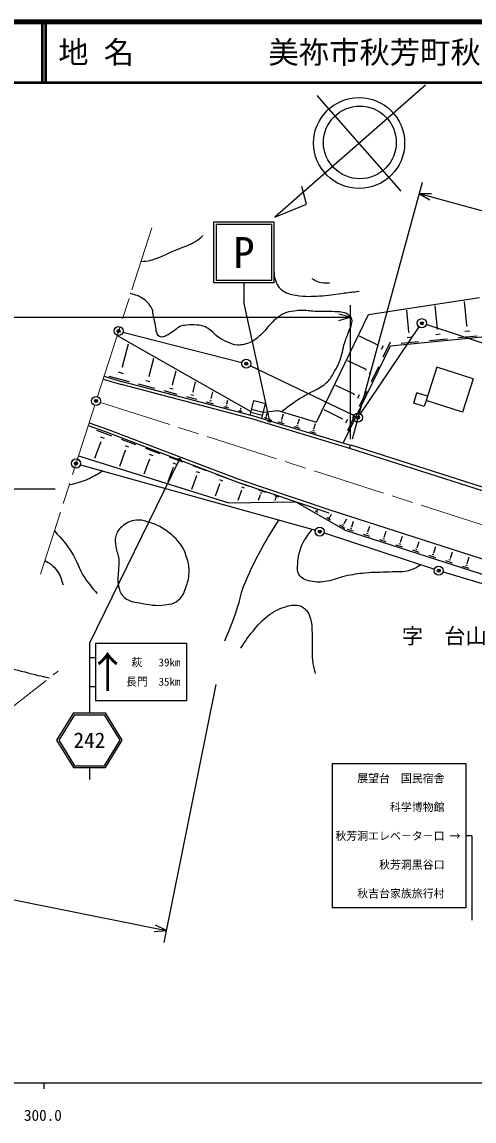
# Model space of a CAD drawing. Units: millimetres, scale not verified. Extents: x 40000 to 680000, y 20000 to 380000.
# Drawn here: x 364400 to 438912, y 198715 to 380000 of the extents above; entities that cross this region are included whole.
import ezdxf
from ezdxf.enums import TextEntityAlignment as Align

# ---------------------------------------------------------------- set-up
doc = ezdxf.new("R2010")
doc.units = ezdxf.units.MM
doc.header["$LTSCALE"] = 1000
doc.header["$PDMODE"] = 32
doc.header["$PDSIZE"] = 500
doc.linetypes.add('CHAIN', pattern=[18.5, 12, -1.5, 3.5, -1.5])
for name, color, linetype, lineweight in [('M-BGD', 7, 'Continuous', 25), ('M-BMK', 2, 'CHAIN', 13), ('M-BMK-ROW', 30, 'Continuous', 25), ('M-BMK-SRVR', 3, 'Continuous', 25), ('M-STR-STRC', 7, 'Continuous', 25), ('M-TTL', 2, 'Continuous', 140), ('M-TTL-BAND', 7, 'Continuous', 25), ('M-TTL-LINE', 7, 'Continuous', 50)]:
    doc.layers.add(name, color=color, linetype=linetype, lineweight=lineweight)
doc.layers.add('M-OTRS', color=6, linetype='Continuous')
doc.layers.add('M-TTL-TXT', color=7, linetype='Continuous')
doc.styles.add('ＭＳ ゴシック', font='')
doc.styles.get('ＭＳ ゴシック').set_extended_font_data('MS Gothic')

msp = doc.modelspace()

# ---------------------------------------------------------------- linework, layer by layer
at = {"layer": 'M-BGD'}
for p, q in [((430906, 369555), (406063, 347790)), ((426919, 352102), (413081, 367898)), ((418860, 311234), (430432, 353578)), ((411293, 349971), (410539, 352875)), ((406063, 347790), (411293, 349971)), ((506963, 330590), (429905, 351649)), ((431905, 351639), (429905, 351649)), ((429905, 351649), (431632, 350640)), ((421525, 331759), (439821, 334532)), ((437719, 329952), (437334, 333903)), ((412925, 313977), (421525, 331759)), ((418558, 331282), (416626, 331800)), ((418558, 311176), (418558, 333282)), ((428189, 328870), (427838, 332463)), ((432891, 329404), (432523, 333173)), ((292506, 331282), (418558, 331282)), ((416626, 330765), (418558, 331282)), ((425132, 326584), (465305, 330502)), ((437622, 329942), (437817, 329961)), ((380075, 328264), (402139, 315724)), ((423079, 326702), (420063, 328161)), ((428099, 328862), (428278, 328879)), ((432604, 328470), (433352, 328543)), ((432797, 329395), (432984, 329413)), ((436343, 327929), (439461, 328233)), ((437421, 328978), (438200, 329054)), ((380945, 323159), (381945, 326923)), ((417371, 310537), (425132, 326584)), ((423041, 326625), (423116, 326780)), ((423672, 326034), (423971, 326653)), ((423965, 324746), (425163, 327222)), ((426923, 327010), (429790, 327290)), ((427914, 327975), (428631, 328045)), ((431570, 327463), (434561, 327755)), ((385346, 321583), (386133, 324543)), ((380840, 323187), (381049, 323132)), ((421119, 322651), (418103, 324110)), ((421082, 322574), (421157, 322729)), ((422006, 320695), (423203, 323171)), ((432782, 323044), (431018, 317545)), ((438773, 321123), (432782, 323044)), ((377769, 321078), (380819, 320183)), ((377910, 321557), (380953, 320665)), ((378737, 321596), (382084, 320706)), ((380259, 322266), (381096, 322044)), ((385261, 321605), (385431, 321560)), ((389207, 320199), (389806, 322455)), ((421712, 321983), (422012, 322602)), ((438773, 321123), (437009, 315623)), ((403101, 314347), (380819, 320183)), ((403237, 314829), (380953, 320665)), ((383556, 320315), (386270, 319593)), ((384790, 320859), (385469, 320678)), ((387783, 319191), (389942, 318617)), ((388765, 319623), (389304, 319480)), ((389139, 320217), (389274, 320181)), ((392594, 318986), (393029, 320624)), ((419160, 318600), (416144, 320059)), ((420047, 316644), (421244, 319120)), ((391491, 318205), (393163, 317761)), ((392252, 318540), (392669, 318429)), ((392542, 319000), (392646, 318972)), ((394744, 317340), (395989, 317009)), ((395310, 317590), (395621, 317507)), ((395526, 317932), (395604, 317911)), ((395565, 317921), (395856, 319017)), ((398172, 316988), (398336, 317607)), ((401990, 315155), (402623, 317574)), ((402623, 317574), (404558, 317067)), ((419123, 318523), (419197, 318678)), ((419753, 317932), (420052, 318551)), ((428967, 317143), (429515, 318850)), ((431257, 318291), (429515, 318850)), ((431018, 317545), (430710, 316584)), ((437009, 315623), (431018, 317545)), ((397598, 316582), (398468, 316350)), ((397994, 316756), (398211, 316698)), ((398144, 316995), (398199, 316980)), ((400102, 315916), (400642, 315772)), ((400348, 316024), (400483, 315988)), ((400441, 316173), (400475, 316164)), ((400458, 316168), (400512, 316371)), ((402117, 315639), (404051, 315132)), ((402243, 316123), (404178, 315616)), ((403918, 314622), (404558, 317067)), ((404178, 315616), (406599, 315898)), ((404683, 315022), (404816, 315460)), ((406599, 315898), (412925, 313977)), ((417201, 314549), (414185, 316008)), ((430710, 316584), (428967, 317143)), ((375466, 313897), (378467, 312851)), ((403101, 314347), (418413, 309698)), ((403237, 314829), (418558, 310176)), ((404297, 314768), (404863, 314596)), ((404561, 314874), (404703, 314831)), ((404666, 315027), (404701, 315017)), ((406600, 314069), (407556, 313778)), ((407046, 314247), (407285, 314174)), ((407222, 314507), (407282, 314489)), ((407252, 314498), (407514, 315359)), ((409854, 313708), (409914, 313690)), ((409884, 313699), (410145, 314560)), ((412515, 312900), (412777, 313761)), ((417163, 314472), (417238, 314627)), ((417794, 313881), (418093, 314499)), ((418087, 312593), (419285, 315069)), ((375301, 313425), (378295, 312381)), ((376691, 312650), (379131, 311755)), ((378295, 312381), (399816, 304164)), ((378467, 312851), (399986, 304635)), ((409231, 313270), (410188, 312979)), ((409677, 313448), (409916, 313375)), ((411862, 312471), (412819, 312180)), ((412308, 312649), (412548, 312576)), ((412485, 312909), (412545, 312891)), ((377374, 310739), (376361, 307973)), ((377298, 310766), (377451, 310711)), ((377338, 311582), (377948, 311359)), ((380754, 311160), (383129, 310290)), ((381384, 310122), (381977, 309904)), ((418413, 309698), (418596, 310269)), ((418596, 310269), (473549, 292641)), ((373711, 308427), (398492, 300696)), ((381419, 309301), (380461, 306685)), ((381345, 309328), (381494, 309273)), ((384753, 309695), (387063, 308848)), ((385365, 308684), (385943, 308473)), ((388687, 308253), (390934, 307430)), ((418413, 309698), (473366, 292069)), ((385400, 307886), (384487, 305396)), ((385328, 307912), (385472, 307859)), ((389317, 306493), (388466, 304172)), ((389246, 306519), (389387, 306468)), ((389283, 307270), (389844, 307064)), ((392559, 306834), (394743, 306033)), ((393171, 305123), (392356, 302900)), ((393102, 305148), (393239, 305098)), ((393138, 305879), (393684, 305678)), ((396369, 305438), (398491, 304660)), ((399986, 304635), (415145, 299509)), ((343882, 302981), (369882, 302981)), ((396963, 303775), (396227, 301766)), ((396897, 303799), (397030, 303751)), ((396931, 304509), (397462, 304315)), ((399816, 304164), (414984, 299036)), ((400117, 304064), (401861, 303425)), ((400579, 303301), (401015, 303141)), ((403341, 302882), (404483, 302464)), ((400606, 302698), (400003, 301053)), ((400551, 302718), (400660, 302678)), ((403661, 301988), (403325, 301073)), ((403625, 302001), (403697, 301975)), ((403644, 302383), (403929, 302278)), ((406019, 301901), (406661, 301666)), ((406199, 301398), (406086, 301090)), ((406179, 301406), (406219, 301391)), ((406189, 301620), (406350, 301561)), ((398492, 300696), (409541, 300876)), ((409541, 300876), (417672, 296168)), ((413154, 299073), (412756, 299304)), ((413074, 299279), (412974, 299337)), ((413105, 299420), (413081, 299435)), ((413093, 299427), (413139, 299507)), ((415145, 299509), (470279, 281822)), ((415271, 297847), (414632, 298218)), ((415143, 298178), (414983, 298271)), ((415194, 298405), (415154, 298428)), ((415174, 298416), (415400, 298806)), ((417506, 297283), (417933, 298022)), ((418748, 296748), (419045, 297671)), ((417645, 296473), (416734, 297000)), ((417461, 296944), (417234, 297076)), ((417534, 297267), (417477, 297300)), ((417672, 296168), (447759, 286489)), ((419056, 295986), (418053, 296308)), ((418777, 296407), (418526, 296488)), ((418780, 296738), (418717, 296759)), ((421453, 295551), (421199, 295633)), ((421456, 295887), (421392, 295907)), ((421424, 295897), (421727, 296840)), ((424114, 295041), (424424, 296004)), ((421736, 295123), (420719, 295451)), ((424431, 294256), (423399, 294588)), ((424144, 294690), (423886, 294773)), ((424147, 295031), (424082, 295052)), ((427141, 293385), (426094, 293721)), ((426849, 293825), (426588, 293909)), ((426852, 294170), (426787, 294192)), ((426819, 294181), (427136, 295164)), ((429539, 293316), (429862, 294320)), ((429865, 292508), (428804, 292850)), ((429569, 292955), (429304, 293040)), ((429572, 293305), (429506, 293327)), ((432604, 291627), (431528, 291973)), ((432304, 292080), (432035, 292166)), ((432307, 292435), (432240, 292457)), ((432274, 292446), (432603, 293471)), ((435023, 291571), (435359, 292617)), ((435358, 290741), (434267, 291092)), ((435054, 291200), (434781, 291288)), ((435057, 291560), (434989, 291582)), ((438127, 289851), (437021, 290206)), ((437819, 290316), (437542, 290405)), ((437822, 290681), (437753, 290703)), ((437787, 290692), (438131, 291759)), ((396374, 270700), (387804, 228156)), ((281137, 251682), (388199, 230117)), ((388199, 230117), (386408, 231006)), ((386203, 229991), (388199, 230117))]:
    msp.add_line(p, q, dxfattribs=at)
for centre, radius in [((419972, 360032), 7500), ((420097, 360129), 6000)]:
    msp.add_circle(centre, radius, dxfattribs=at)
for points, knots in [([(384002, 340505), (384435, 340525), (385264, 340562), (386020, 340816), (387669, 341368), (388526, 341856), (390123, 342543), (391241, 343024), (391969, 343111), (392974, 343796), (393490, 344147), (393699, 344296), (394226, 344789)], [0, 0, 0, 0, 1, 1, 1, 2, 2, 2, 3, 3, 3, 4, 4, 4, 4]), ([(405936, 338964), (405935, 338231), (405970, 337872), (406224, 337237), (406554, 336412), (406926, 335938), (407705, 335510), (408579, 335029), (409183, 334979), (410172, 334852), (411638, 334664), (412481, 334759), (413956, 334852), (415361, 334940), (416135, 335136), (417533, 335304), (418497, 335420), (418801, 335456), (420001, 335592)], [0, 0, 0, 0, 1, 1, 1, 2, 2, 2, 3, 3, 3, 4, 4, 4, 5, 5, 5, 6, 6, 6, 6]), ([(412187, 337689), (412646, 337401), (412841, 337306), (413298, 337155), (413956, 336937), (414286, 336975), (415066, 336990)], [0, 0, 0, 0, 1, 1, 1, 2, 2, 2, 2]), ([(407199, 315716), (408011, 316393), (408257, 316582), (408970, 317091), (409966, 317802), (410568, 318138), (411637, 318734), (412308, 319108), (412744, 319210), (413387, 319631), (414026, 320049), (414419, 320262), (414934, 320826), (415423, 321360), (415573, 321758), (415937, 322384), (416290, 322989), (416486, 323334), (416748, 323984), (417228, 325172), (417216, 325930), (417610, 327149), (417840, 327860), (418013, 328243), (418275, 328943), (418454, 329419), (418649, 329659), (418738, 330159), (418796, 330482), (418873, 330688), (418767, 330998), (418668, 331289), (418539, 331435), (418304, 331635), (418050, 331851), (417874, 331953), (417552, 332040), (417134, 332153), (416884, 332152), (416452, 332185), (415094, 332288), (414326, 332175), (412965, 332242), (412070, 332287), (411574, 332423), (410679, 332416), (410112, 332412), (409793, 332381), (409232, 332300), (408588, 332208), (408205, 332187), (407611, 331924), (407052, 331677), (406794, 331428), (406309, 331056), (405953, 330783), (405788, 330590), (405469, 330275), (404747, 329560), (404476, 329025), (403704, 328364), (403127, 327871), (402845, 327493), (402141, 327207), (401305, 326867), (400785, 326663), (399884, 326715), (399248, 326752), (398907, 326928), (398321, 327178), (397684, 327450), (397329, 327624), (396758, 328017), (396231, 328380), (396050, 328726), (395543, 329117), (395209, 329374), (395019, 329529), (394631, 329696), (394110, 329920), (393778, 329956), (393213, 330014), (392572, 330080), (392204, 330056), (391564, 329985), (391111, 329935), (390838, 329936), (390421, 329754), (390064, 329597), (389929, 329397), (389610, 329175), (389183, 328877), (388965, 328675), (388510, 328422), (388250, 328277), (388106, 328175), (387816, 328104), (387530, 328034), (387326, 327972), (387063, 328104), (386777, 328247), (386754, 328504), (386629, 328799), (386464, 329191), (386512, 329452), (386427, 329869), (386300, 330493), (386207, 330838), (386080, 331461), (385985, 331924), (386019, 332207), (385848, 332648), (385671, 333104), (385476, 333322), (385153, 333689), (384840, 334046), (384597, 334183), (384198, 334442), (383529, 334877), (383178, 334940), (382301, 335203)], [0, 0, 0, 0, 1, 1, 1, 2, 2, 2, 3, 3, 3, 4, 4, 4, 5, 5, 5, 6, 6, 6, 7, 7, 7, 8, 8, 8, 9, 9, 9, 10, 10, 10, 11, 11, 11, 12, 12, 12, 13, 13, 13, 14, 14, 14, 15, 15, 15, 16, 16, 16, 17, 17, 17, 18, 18, 18, 19, 19, 19, 20, 20, 20, 21, 21, 21, 22, 22, 22, 23, 23, 23, 24, 24, 24, 25, 25, 25, 26, 26, 26, 27, 27, 27, 28, 28, 28, 29, 29, 29, 30, 30, 30, 31, 31, 31, 32, 32, 32, 33, 33, 33, 34, 34, 34, 35, 35, 35, 36, 36, 36, 37, 37, 37, 38, 38, 38, 39, 39, 39, 40, 40, 40, 40]), ([(327576, 315918), (327595, 314458), (327619, 313989), (327791, 312768), (328003, 311257), (328432, 310472), (328721, 308974), (328979, 307640), (329236, 306896), (329258, 305538), (329289, 303686), (329286, 302616), (328865, 300813), (328595, 299659), (328152, 299098), (327862, 297949), (327512, 296557), (327336, 295731), (327433, 294298), (327515, 293087), (327697, 292387), (328220, 291291), (328666, 290357), (329085, 289894), (329867, 289215), (331170, 288084), (332202, 287865), (333768, 287139), (335125, 286510), (335965, 286347), (337348, 285779), (338679, 285232), (339442, 284951), (340713, 284275), (341932, 283627), (342574, 283186), (343719, 282414), (344981, 281563), (345641, 281021), (346869, 280123), (347976, 279315), (348587, 278850), (349697, 278047), (350364, 277565), (350692, 277222), (351415, 276830), (353110, 275911), (354228, 275757), (356069, 275184), (357928, 274604), (358986, 274335), (360865, 273823), (362678, 273330), (363708, 273107), (365519, 272606), (366833, 272243), (368302, 271941), (368919, 271814)], [0, 0, 0, 0, 1, 1, 1, 2, 2, 2, 3, 3, 3, 4, 4, 4, 5, 5, 5, 6, 6, 6, 7, 7, 7, 8, 8, 8, 9, 9, 9, 10, 10, 10, 11, 11, 11, 12, 12, 12, 13, 13, 13, 14, 14, 14, 15, 15, 15, 16, 16, 16, 17, 17, 17, 18, 18, 18, 19, 19, 19, 19]), ([(377702, 305946), (376608, 305234), (376231, 305001), (375210, 304553), (374072, 304052), (373585, 303950), (372168, 303616)], [0, 0, 0, 0, 1, 1, 1, 2, 2, 2, 2]), ([(385341, 297466), (386175, 297220), (386652, 297056), (387389, 296595), (388760, 295738), (389535, 295168), (390514, 293881), (391077, 293140), (391252, 292615), (391538, 291729), (391813, 290878), (391947, 290370), (391948, 289476), (391949, 288459), (391833, 287870), (391487, 286915), (391142, 285963), (390955, 285343), (390206, 284661), (389703, 284203), (389286, 284076), (388619, 283944), (386949, 283615), (385940, 283800), (384265, 284098), (383063, 284311), (382232, 284289), (381294, 285071), (380682, 285581), (380517, 286091), (380321, 286864), (380026, 288027), (380300, 288736), (380321, 289937), (380331, 290497), (380429, 290813), (380372, 291371), (380287, 292211), (379961, 292632), (379860, 293471), (379781, 294126), (379681, 294526), (379860, 295161), (380058, 295861), (380286, 296270), (380833, 296749), (381615, 297433), (382235, 297697), (383266, 297824), (384082, 297925), (384552, 297698), (385341, 297466)], [0, 0, 0, 0, 1, 1, 1, 2, 2, 2, 3, 3, 3, 4, 4, 4, 5, 5, 5, 6, 6, 6, 7, 7, 7, 8, 8, 8, 9, 9, 9, 10, 10, 10, 11, 11, 11, 12, 12, 12, 13, 13, 13, 14, 14, 14, 15, 15, 15, 16, 16, 16, 17, 17, 17, 17]), ([(406674, 297849), (405214, 295507), (404807, 294834), (403734, 292832), (402507, 290542), (401831, 289242), (400877, 286825), (400311, 285391), (400246, 284502), (399769, 283035), (399098, 280971), (398792, 280287), (397786, 277845)], [0, 0, 0, 0, 1, 1, 1, 2, 2, 2, 3, 3, 3, 4, 4, 4, 4]), ([(369745, 296063), (371135, 294531), (371592, 294015), (372556, 292543), (373579, 290982), (373691, 289836), (374746, 288296), (375476, 287232), (375785, 286837), (376803, 285709)], [0, 0, 0, 0, 1, 1, 1, 2, 2, 2, 3, 3, 3, 3]), ([(430139, 290466), (429511, 290019), (429218, 289886), (428577, 289625), (427242, 289080), (426340, 289380), (424903, 289275), (423379, 289163), (422516, 289254), (420996, 289100), (419688, 288967), (418955, 288858), (417672, 288575), (416495, 288315), (415889, 287935), (414698, 287758), (413639, 287602), (412999, 287512), (411957, 287758), (411113, 287958), (410505, 288139), (410032, 288866), (409658, 289442), (409844, 289929), (409858, 290616), (409874, 291447), (409989, 291913), (410207, 292715), (410629, 294268), (411185, 294829), (412253, 296290)], [0, 0, 0, 0, 1, 1, 1, 2, 2, 2, 3, 3, 3, 4, 4, 4, 5, 5, 5, 6, 6, 6, 7, 7, 7, 8, 8, 8, 9, 9, 9, 10, 10, 10, 10]), ([(368181, 291188), (368993, 290714), (369334, 290466), (369902, 289823), (370662, 288962), (370789, 288369), (371163, 287168)], [0, 0, 0, 0, 1, 1, 1, 2, 2, 2, 2]), ([(400498, 276737), (401353, 278082), (401623, 278507), (402481, 279536), (403337, 280563), (403815, 281166), (404872, 281985), (405854, 282748), (406494, 283100), (407671, 283501), (408559, 283804), (409144, 283929), (410062, 283735), (410624, 283616), (410903, 283347), (411286, 282918), (411646, 282516), (411769, 282210), (411928, 281694), (412204, 280794), (412169, 280242), (412219, 279303), (412269, 278370), (412207, 277846), (412219, 276912), (412231, 276046), (412174, 275556), (412278, 274696), (412381, 273840), (412470, 273518), (412744, 272538)], [0, 0, 0, 0, 1, 1, 1, 2, 2, 2, 3, 3, 3, 4, 4, 4, 5, 5, 5, 6, 6, 6, 7, 7, 7, 8, 8, 8, 9, 9, 9, 10, 10, 10, 10])]:
    msp.add_open_spline(points, degree=3, knots=knots, dxfattribs=at)
at = {"layer": 'M-BMK'}
for p, q in [((376847, 318201), (385782, 346053)), ((377332, 317258), (466531, 288643)), ((376389, 316773), (367454, 288921)), ((344312, 252628), (370365, 272941))]:
    msp.add_line(p, q, dxfattribs=at)
at = {"layer": 'M-BMK-ROW'}
for p, q in [((443821, 325868), (431027, 330079)), ((381043, 328832), (400637, 323819)), ((420186, 315363), (429894, 329692)), ((419090, 315069), (402038, 323307)), ((374031, 306972), (412761, 296148)), ((414196, 295712), (432378, 289729)), ((433810, 289282), (451071, 284182))]:
    msp.add_line(p, q, dxfattribs=at)
for centre in [(430315, 330313), (380317, 329018), (401363, 323633), (419766, 314742), (373309, 307174), (413483, 295946), (433091, 289494)]:
    msp.add_circle(centre, 750, dxfattribs=at)
for p in [(430315, 330313), (380317, 329018), (401363, 323633), (419766, 314742), (373309, 307174), (413483, 295946), (433091, 289494)]:
    msp.add_point(p, dxfattribs=at)
at = {"layer": 'M-BMK-SRVR'}
msp.add_circle((376618, 317487), 750, dxfattribs=at)
msp.add_point((376618, 317487), dxfattribs=at)
at = {"layer": 'M-OTRS'}
msp.add_point((376618, 317487), dxfattribs=at)
at = {"layer": 'M-STR-STRC'}
for p, q in [((405995, 346963), (395995, 346963)), ((395995, 346963), (395995, 336963)), ((405602, 346570), (396387, 346570)), ((396387, 346570), (396387, 337356)), ((405601, 337356), (405602, 346570)), ((405994, 336964), (405995, 346963)), ((405601, 337356), (396387, 337356)), ((405995, 336963), (395995, 336963)), ((400995, 336963), (400995, 333820)), ((405206, 314368), (400995, 333820)), ((390252, 307656), (375513, 277526)), ((375513, 277526), (375513, 266026)), ((376513, 277526), (391513, 277526)), ((376513, 277526), (376513, 268026)), ((391513, 277526), (391513, 268026)), ((375513, 275151), (376513, 275151)), ((375513, 270401), (376513, 270401)), ((391513, 268026), (376513, 268026)), ((372877, 266026), (370113, 261526)), ((373044, 265726), (370465, 261526)), ((372877, 266026), (378149, 266026)), ((373044, 265726), (377981, 265726)), ((380561, 261526), (377981, 265726)), ((380913, 261526), (378149, 266026)), ((370113, 261526), (372877, 257026)), ((370465, 261526), (373044, 257326)), ((377981, 257326), (380561, 261526)), ((378149, 257026), (380913, 261526)), ((437556, 257614), (415556, 257614)), ((415556, 257614), (415556, 233864)), ((437556, 257614), (437556, 233864)), ((372877, 257026), (378149, 257026)), ((373044, 257326), (377981, 257326)), ((375513, 257026), (375513, 255026)), ((438556, 245739), (437556, 245739)), ((438556, 245739), (438556, 231864)), ((437556, 233864), (415556, 233864))]:
    msp.add_line(p, q, dxfattribs=at)
for centre, radius in [((405238, 314221), 150), ((405238, 314221), 120), ((405238, 314221), 90), ((405238, 314221), 60), ((405238, 314221), 30), ((390318, 307791), 150), ((390318, 307791), 120), ((390318, 307791), 90), ((390318, 307791), 60), ((390318, 307791), 30)]:
    msp.add_circle(centre, radius, dxfattribs=at)
for p in [(405238, 314221), (390318, 307791)]:
    msp.add_point(p, dxfattribs=at)
at = {"layer": 'M-TTL'}
msp.add_line((680000, 380000), (40000, 380000), dxfattribs=at)
at = {"layer": 'M-TTL-BAND'}
for p, q in [((40000, 205000), (579000, 205000)), ((368000, 205000), (368000, 204000))]:
    msp.add_line(p, q, dxfattribs=at)
at = {"layer": 'M-TTL-LINE'}
for p, q in [((367750, 380000), (367750, 370000)), ((368250, 380000), (368250, 370000)), ((40000, 370000), (680000, 370000))]:
    msp.add_line(p, q, dxfattribs=at)

# ---------------------------------------------------------------- texts
at = {"layer": 'M-BGD', "style": 'ＭＳ ゴシック'}
msp.add_text('字\u3000台山', height=2566, dxfattribs=at).set_placement((434014, 276664), align=Align.BOTTOM_CENTER)
at = {"layer": 'M-STR-STRC', "style": 'ＭＳ ゴシック'}
for s, height, p in [('P', 5132, (400995, 341963)), ('↑', 5132, (378513, 272776)), ('萩', 1320, (383313, 274359)), ('39km', 1320, (388713, 274359)), ('長門', 1320, (383333, 271178)), ('35km', 1320, (388713, 271178)), ('242', 2566, (375513, 261526)), ('→', 1320, (435806, 245739))]:
    msp.add_text(s, height=height, dxfattribs=at).set_placement(p, align=Align.MIDDLE_CENTER)
for s, p in [('展望台\u3000国民宿舎', (419656, 255239)), ('科学博物館', (425056, 250489)), ('秋芳洞エレベ－タ－口', (416056, 245739)), ('秋芳洞黒谷口', (423256, 240989)), ('秋吉台家族旅行村', (419656, 236239))]:
    msp.add_text(s, height=1320, dxfattribs=at).set_placement(p, align=Align.MIDDLE_LEFT)
at = {"layer": 'M-TTL-BAND', "style": 'ＭＳ ゴシック'}
msp.add_text('300.0', height=1833, dxfattribs=at).set_placement((367844, 198195), align=Align.BOTTOM_CENTER)
at = {"layer": 'M-TTL-TXT', "style": 'ＭＳ ゴシック'}
for s, p in [('地 名', (370380, 375000)), ('美祢市秋芳町秋吉', (405024, 375000))]:
    msp.add_text(s, height=3666, dxfattribs=at).set_placement(p, align=Align.MIDDLE_LEFT)

doc.saveas('drawing.dxf')
